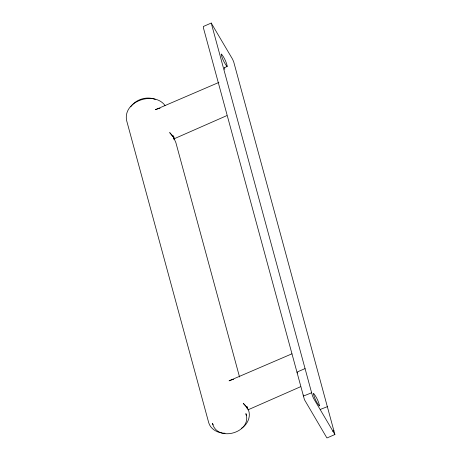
<?xml version="1.0" encoding="UTF-8"?>
<svg xmlns="http://www.w3.org/2000/svg" width="461" height="461" viewBox="0 0 461 461"><rect width="100%" height="100%" fill="white"/><g stroke="black" fill="none" stroke-linecap="round" stroke-linejoin="round"><path stroke-width="0.69" d="M247.194 407.927L247.257 406.775L247.494 409.034M173.561 137.24L173.641 135.805L174.108 139.066M224.23 67.853L227.336 66.326C226.282 61.93 224.317 57.544 221.441 54.035L221.176 54.271C222.173 58.68 224.259 62.973 227.054 66.522M130.699 106.848C135.914 99.248 146.673 96.049 155.236 99.346M224.761 69.409L224.622 67.876M241.599 428.194C248.537 423.97 252.207 413.69 246.583 406.977L247.038 408.325M174.316 138.715L226.818 115.625M247.978 409.846L300.486 386.756M218.883 82.421L155.409 109.695L158.647 108.485L160.019 108.468M291.922 353.829L229.082 380.826L232.309 379.593L233.669 379.564M211.23 23.05L203.324 26.502L203.457 28.023L304.421 399.635L326.745 437.673L327.016 437.95L334.905 434.527L233.687 61.791L232.511 59.112L211.23 23.05L312.449 395.786L313.63 398.465L334.905 434.527M305.044 368.604L298.244 371.531L297.143 372.194L297.282 373.082M327.396 406.648L320.504 409.351M311.613 392.795L303.563 395.999L303.188 394.991M332.64 431.225L333.937 430.718M222.917 433.138L224.991 433.236M222.265 433.017C216.411 432.309 210.504 428.718 208.752 422.823L126.642 120.615C122.609 101.259 154.066 90.552 165.05 105.529M213.143 424.835L212.469 423.302C217.102 442.652 252.507 432.62 245.909 413.621L246.347 415.695M174.154 139.602L173.031 136.254L175.848 142.541L239.541 376.989M319.525 405.668L319.26 405.905C316.384 402.401 314.419 398.01 313.365 393.613L313.641 393.423C316.442 396.967 318.528 401.26 319.525 405.668M245.31 405.455L243.264 403.369L247.384 408.002L245.31 405.455M171.849 135.061L169.694 132.607L173.924 137.62L171.849 135.061"/></g></svg>
